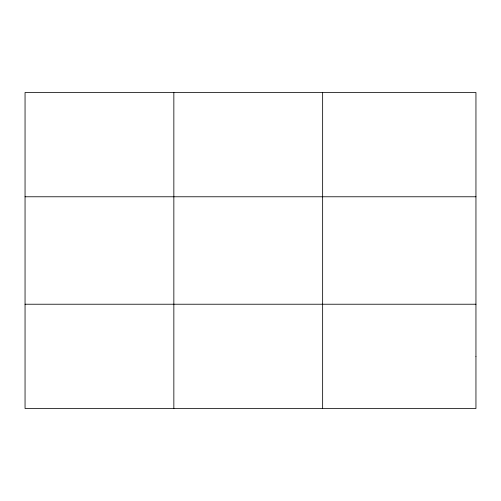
<?xml version="1.0" encoding="UTF-8"?>
<svg xmlns="http://www.w3.org/2000/svg" width="501" height="501" viewBox="0 0 501 501"><rect width="100%" height="100%" fill="white"/><g stroke="black" fill="none" stroke-linecap="round" stroke-linejoin="round"><path stroke-width="0.75" d="M173.847 92.491L173.847 408.509M322.644 92.491L322.644 408.509M25.05 196.774L475.95 196.774M25.05 304.226L475.95 304.226M475.95 356.368L475.95 408.509L25.05 408.509L25.05 92.491L475.95 92.491L475.95 356.368"/></g></svg>
